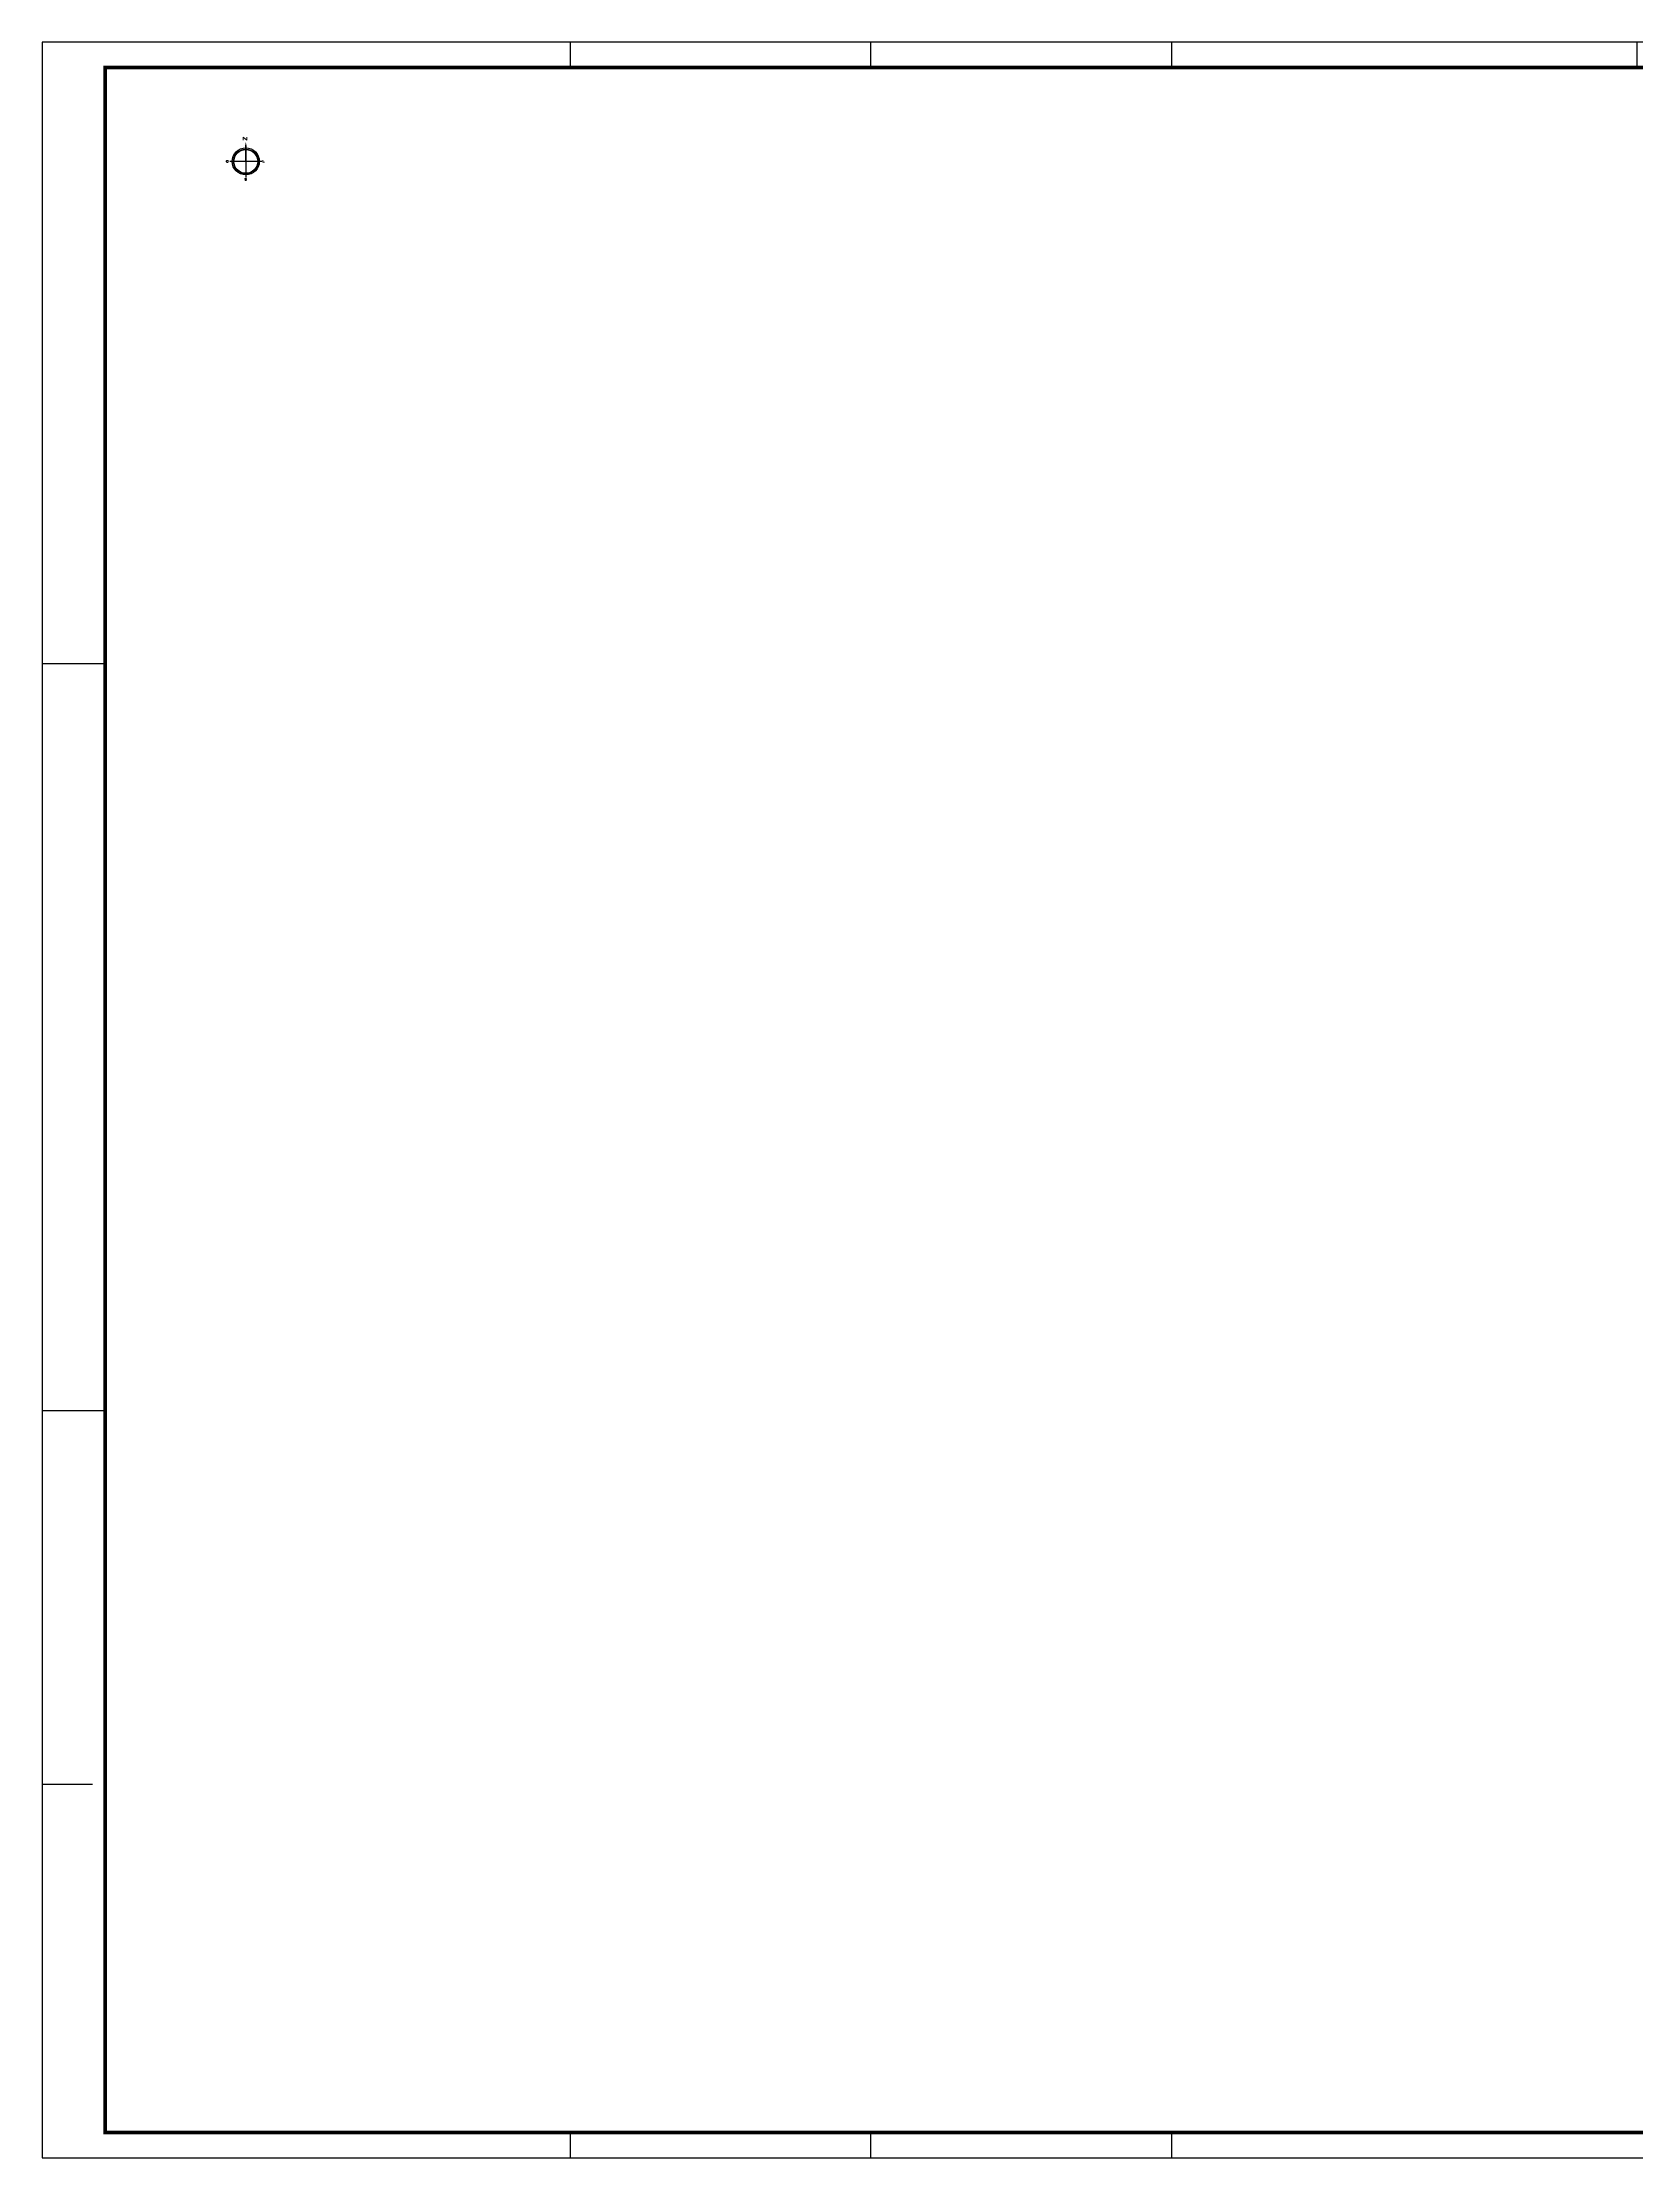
# Model space of a CAD drawing. Extents: x 0 to 1279, y 0 to 841.
# Drawn here: x 0 to 634, y 0 to 841 of the extents above; entities that cross this region are included whole.
import ezdxf

# ---------------------------------------------------------------- set-up
doc = ezdxf.new("R2010")
doc.units = 0
doc.styles.add('ROMANT', font='romant', dxfattribs={"height": 0.2})

msp = doc.modelspace()

# ---------------------------------------------------------------- linework, layer by layer
at = {"color": 1}
for p, q in [((80.92, 793.65), (80.92, 799.94)), ((80.92, 799.94), (80.92, 787.24)), ((87.26, 793.65), (74.6, 793.65))]:
    msp.add_line(p, q, dxfattribs=at)
msp.add_lwpolyline([(0, 0), (1189, 0), (1189, 841), (0, 841)], close=True)
for points in [[(210, 831), (210, 841)], [(329.5, 831), (329.5, 841)], [(449, 841), (449, 831)], [(634, 841), (634, 831)], [(0, 594), (25, 594)], [(0, 297), (25, 297)], [(0, 148.5), (20, 148.5)], [(210, 0), (210, 10)], [(329.5, 0), (329.5, 10)], [(449, 10), (449, 0)]]:
    msp.add_lwpolyline(points)
at = {"const_width": 1.4}
msp.add_lwpolyline([(25, 10), (1179, 10), (1179, 831), (25, 831)], close=True, dxfattribs=at)
at = {"color": 1}
msp.add_lwpolyline([(80.92, 799.59, 0.775, 0, 0), (80.92, 801.3, 0, 0, 0)], format="xyseb", dxfattribs=at)
at = {"color": 8, "const_width": 0.349}
msp.add_lwpolyline([(76.07, 793.68, 1), (85.69, 793.68, 1)], format="xyb", close=True, dxfattribs=at)
at = {"color": 1, "const_width": 0.635}
msp.add_lwpolyline([(80.95, 793.65), (80.95, 793.65), (80.95, 798.38)], dxfattribs=at)
at = {"color": 1}
msp.add_circle((80.92, 793.65), 5.38, dxfattribs=at)
for radius in [4.89, 4.88, 4.85, 4.76, 4.73]:
    msp.add_circle((80.92, 793.65), radius)

# ---------------------------------------------------------------- texts
at = {"color": 1, "style": 'ROMANT'}
for s, height, width, p in [('N', 1.27, 2, (79.39, 802.03)), ('O', 0.762, 1.5, (73.01, 793.27)), ('L', 0.762, 1.5, (87.55, 793.33)), ('S', 0.762, 1.5, (80.38, 786.09))]:
    msp.add_text(s, height=height, dxfattribs=dict(at, width=width)).set_placement(p)

doc.saveas('drawing.dxf')
